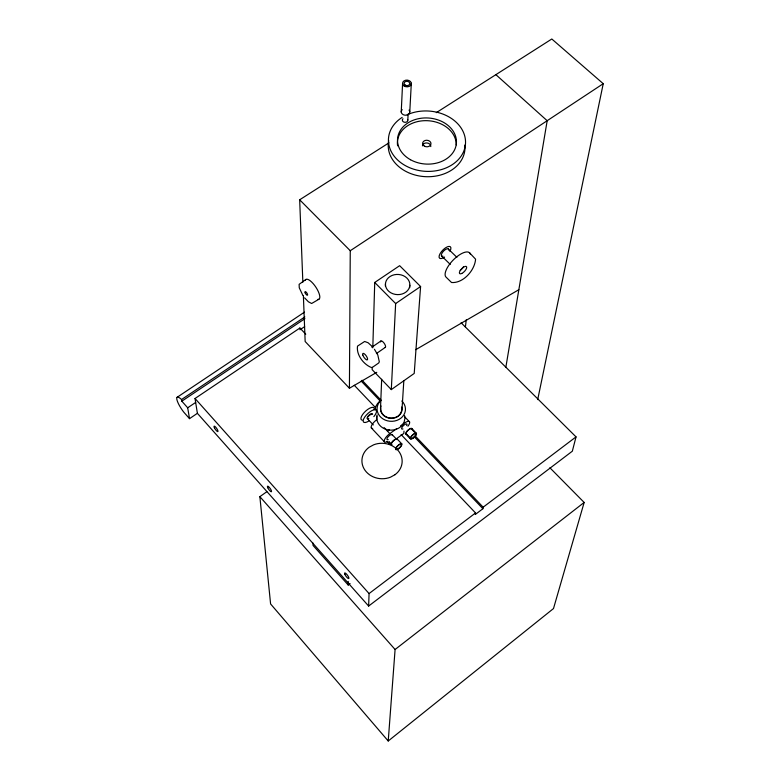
<?xml version="1.0" encoding="UTF-8"?>
<svg xmlns="http://www.w3.org/2000/svg" width="780" height="780" viewBox="0 0 780 780"><rect width="100%" height="100%" fill="white"/><g stroke="black" fill="none" stroke-linecap="round" stroke-linejoin="round"><path stroke-width="1.17" d="M350.113 583.635L348.221 585.049L348.241 581.412M376.779 372.323L349.421 388.235L350.259 250.721L299.666 199.787L389.035 142.799M372.226 367.244L372.157 369.661L391.306 389.6L414.219 373.435L420.595 286.523L399.643 265.688L374.731 282.457L372.801 347.86M461.097 322.754L576.03 436.888L572.335 451.191L368.638 606.06L369.067 593.57L195.029 398.492L299.9 328.019L305.76 334.181M376.837 416.247L376.711 419.767A7.049 2.613 -43.4 0 0 371.611 425.5A7.049 2.613 -43.4 0 0 372.665 428.444M380.513 408.31L381.664 379.275M385.378 286.143L385.466 283.725M401.232 112.076L402.577 83.635M391.306 389.6L395.645 303.556L374.731 282.457M391.219 442.504L389.279 443.898L389.395 441.626M407.813 120.061L408.125 114.153M409.783 111.725L411.313 83.284M402.002 409.656L403.825 380.669M409.695 287.664L409.851 285.246A12.217 10.091 3 0 0 392.106 275.438A12.217 10.091 3 0 0 391.014 292.89A12.217 10.091 3 0 0 409.851 285.246M403.991 431.125L403.835 433.417L396.074 439.003M549.9 467.785L584.152 502.447L553.498 608.556L388.226 741L395.09 649.496L259.867 496.655L266.819 491.722M465.397 327.015L466.264 319.79M401.105 434.577L475.546 512.957L475.303 514.468L482.898 508.726L483.151 507.205L576.03 436.888M505.859 367.204L547.18 120.715L495.875 74.665M537.703 399.584L603.242 83.694L551.811 39L436.293 112.661M395.09 649.496L584.152 502.447M369.067 593.57L475.546 512.957M387.455 431.125L389.425 429.721M388.06 441.382A7.088 2.545 -43.4 0 1 384.257 440.476A7.088 2.545 -43.4 0 1 389.805 433.612L396.679 428.678M400.608 425.86L404.527 423.043A7.059 2.525 -43.6 0 1 409.363 421.619A7.059 2.525 -43.6 0 1 407.93 426.241M372.703 367.156L378.709 362.973L379.314 361.813L377.803 354.988L374.439 349.264M376.409 353.555L385.378 347.324M371.855 347.236L380.845 341.026M395.645 303.556L420.595 286.523M304.853 316.914L181.545 399.526A12.909 3.091 55.5 0 0 176.826 399.253A12.909 3.091 55.5 0 0 183.719 412.084L189.52 418.645L197.389 413.322L195.029 398.492M304.658 326.615L299.978 329.764L299.9 328.019M189.52 418.645L187.688 407.794L195.663 402.431M187.688 407.794L181.828 401.183L304.921 318.659M318.913 299.247L311.63 303.498L308.402 301.782L304.619 297.853M177.07 397.322L304.473 312.146M305.974 279.396L299.12 284.339L299.267 287.8L302.835 295.366M350.259 250.721L603.242 83.694M415.72 349.684L518.846 289.712M371.592 367.585C363.646 364.63 356.09 354.685 357.532 346.106L364.65 341.474L368.082 342.742L372.352 346.632M469.394 252.632L475.585 259.184C474.786 270.387 463.164 283.481 451.532 282.506L446.374 277.436A16.936 6.786 -46 0 1 453.94 259.301A16.936 6.786 -46 0 1 470.389 254.153M448.285 248.957L456.885 257.312M441.704 256.064L450.274 264.43M404.654 416.764L409.558 421.892M411.86 428.552L416.432 433.339A4.085 1.433 -43.6 0 1 412.601 438.516A4.085 1.433 -43.6 0 1 411.216 436.42A4.085 1.433 -43.6 0 1 416.432 433.339M414.502 432.12L411.46 428.922A3.53 1.248 -43.6 0 1 411.548 429.283M362.066 380.269L381.401 400.549M415.038 435.805L483.151 507.205M361.189 381.069L380.494 401.32M414.063 436.537L482.898 508.726M406.244 433.68L410.806 438.477M405.844 434.05L410.407 438.848M354.266 385.261L375.18 407.277M349.421 388.235L305.156 341.503L303.371 295.474M397.283 439.12L401.846 443.947A4.173 1.462 -43.4 0 1 397.81 449.221A4.173 1.462 -43.4 0 1 396.562 446.93A4.173 1.462 -43.4 0 1 401.846 443.947M392.272 434.723L396.825 439.53A3.549 1.258 -43.4 0 0 395.606 439.413M384.15 427.625L389.805 433.612M367.331 418.587L373.318 424.924M386.851 441.324L389.279 443.898M371.309 427.898L384.335 441.724M197.389 413.322L368.638 606.06M348.221 585.049L313.063 545.454L312.965 543.036M388.226 741L270.592 603.944L259.867 496.655M181.545 399.526L181.828 401.183M299.666 199.787L302.854 282.155M422.458 145.86A4.183 3.276 3.9 0 1 426.943 142.964A4.183 3.276 3.9 0 1 430.784 146.582M464.86 145.06A38.425 30.108 3.9 0 1 425.051 176.65A38.425 30.108 3.9 0 1 388.723 140.663M407.238 114.699A38.6 30.186 3.9 0 1 465.455 140.137A38.6 30.186 3.9 0 1 411.898 168.587A38.6 30.186 3.9 0 1 402.148 117.409M407.667 119.515A2.74 2.126 3.1 0 1 406.438 122.06A2.74 2.126 3.1 0 1 402.977 121.495A2.74 2.126 3.1 0 1 403.006 118.755M397.605 145.801A29.435 23.039 3.9 0 1 425.236 120.666A29.435 23.039 3.9 0 1 456.202 144.885M409.032 110.087A4.29 3.315 3.1 0 1 408.242 114.514A4.29 3.315 3.1 0 1 402.46 114.163A4.29 3.315 3.1 0 1 402.246 109.678M380.64 341.942A3.89 1.384 55.4 0 1 383.819 342.8A3.89 1.384 55.4 0 1 385.047 347.471M401.788 407.228A10.764 9.311 3 0 1 390.634 418.304A10.764 9.311 3 0 1 381.049 405.931M401.573 407.267A10.55 9.116 3 0 1 398.287 415.896M397.576 416.393A10.55 9.116 3 0 1 381.147 411.479M380.923 410.699A10.55 9.116 3 0 1 380.728 408.32M305.302 280.264A11.846 4.017 56.4 0 1 315.968 287.323A11.846 4.017 56.4 0 1 317.772 299.403M401.827 400.969A14.206 12.285 3 0 1 401.017 418.09A14.206 12.285 3 0 1 381.206 417.593A14.206 12.285 3 0 1 380.952 400.442M377.12 414.911A14.069 12.207 2.9 0 0 386.968 429.644A14.069 12.207 2.9 0 0 404.167 421.892L404.84 418.772A14.069 12.207 2.9 0 0 404.557 415.594M368.784 418.48A3.52 1.326 -43.4 0 1 367.273 417.456A3.52 1.326 -43.4 0 1 370.481 414.014A3.52 1.326 -43.4 0 1 372.538 414.453M368.248 416.861A2.272 0.848 -43.4 0 1 368.482 416.442M368.803 416.003A2.272 0.848 -43.4 0 1 369.203 415.574M369.652 415.184A2.272 0.848 -43.4 0 1 370.11 414.863M370.549 414.619A2.272 0.848 -43.4 0 1 371.485 414.56M368.891 420.995A8.687 3.266 -43.4 0 1 363.685 418.899A8.687 3.266 -43.4 0 1 373.99 409.812A8.687 3.266 -43.4 0 1 373.844 416.637M376.418 409.9A8.902 3.344 -43.6 0 1 380.328 400.608M362.261 420.157A8.678 3.276 -43.4 0 1 365.947 410.836A8.678 3.276 -43.4 0 1 374.234 409.627M388.216 439.52A3.539 1.268 -43.4 0 1 387.192 438.126A3.539 1.268 -43.4 0 1 390.624 434.782A3.539 1.268 -43.4 0 1 392.233 435.61M402.968 428.951A3.53 1.258 -43.6 0 1 401.953 427.459A3.53 1.258 -43.6 0 1 405.629 424.096A3.53 1.258 -43.6 0 1 406.643 425.597M391.794 444.434A3.549 1.258 -43.4 0 1 392.067 442.406A3.549 1.258 -43.4 0 1 394.963 439.725M406.146 433.329A3.53 1.248 -43.6 0 1 408.837 429.673M409.539 429.205A3.53 1.248 -43.6 0 1 410.758 428.717M391.862 444.922A4.163 1.482 -43.4 0 1 393.042 440.915A4.163 1.482 -43.4 0 1 397.371 439.559M406.663 434.284A4.085 1.443 -43.6 0 1 406.282 432.139A4.085 1.443 -43.6 0 1 410.153 428.61A4.085 1.443 -43.6 0 1 411.86 429.526M444.571 257.088A7.878 3.237 -46.1 0 1 439.228 255.655A7.878 3.237 -46.1 0 1 447.427 246.802A7.878 3.237 -46.1 0 1 449.894 251.335M442.942 256.191A4.846 1.989 -46.1 0 1 441.656 253.861A4.846 1.989 -46.1 0 1 445.887 249.288A4.846 1.989 -46.1 0 1 448.636 250.039M463.456 266.819A4.875 1.94 -46 0 1 460.151 270.377M394.973 474.718L390.517 477.175A20.124 17.735 2.5 0 1 365.011 470.301A20.124 17.735 2.5 0 1 369.232 447.203L373.669 444.805A20.124 17.735 2.5 0 1 399.048 451.698A20.124 17.735 2.5 0 1 394.973 474.718M410.524 159.744A29.504 23.069 3.9 0 0 456.388 143.374A29.504 23.069 3.9 0 0 414.034 119.944A29.504 23.069 3.9 0 0 410.524 159.744M424.447 146.172A4.192 3.276 3.9 0 0 430.979 143.891A4.192 3.276 3.9 0 0 424.993 140.517A4.192 3.276 3.9 0 0 424.447 146.172M404.108 85.966A4.388 3.354 3.1 0 0 411.265 84.162A4.388 3.354 3.1 0 0 405.464 80.272A4.388 3.354 3.1 0 0 404.108 85.966M405.122 85.069A2.818 2.155 3.1 0 0 409.715 83.909A2.818 2.155 3.1 0 0 406 81.412A2.818 2.155 3.1 0 0 405.122 85.069M362.817 355.046A3.91 1.345 55.3 0 0 367.068 359.931A3.91 1.345 55.3 0 0 365.469 354.9A3.91 1.345 55.3 0 0 362.817 355.046M214.393 427.742A3.295 0.819 55.3 0 0 217.825 431.603A3.295 0.819 55.3 0 0 215.768 427.255A3.295 0.819 55.3 0 0 214.393 427.742M267.764 487.724A3.354 0.848 54.6 0 0 271.333 491.741A3.354 0.848 54.6 0 0 269.353 487.432A3.354 0.848 54.6 0 0 267.764 487.724M344.848 574.343A3.451 0.897 53.5 0 0 348.621 578.584A3.451 0.897 53.5 0 0 346.749 574.343A3.451 0.897 53.5 0 0 344.848 574.343M397.956 448.851A3.549 1.248 -43.4 0 0 401.388 444.356A3.549 1.248 -43.4 0 0 396.883 446.901A3.549 1.248 -43.4 0 0 397.956 448.851M412.718 438.194A3.539 1.238 -43.6 0 0 416.023 433.709A3.539 1.238 -43.6 0 0 411.508 436.381A3.539 1.238 -43.6 0 0 412.718 438.194M305.156 292.831A2.135 0.712 56.4 0 0 307.447 295.21A2.135 0.712 56.4 0 0 306.238 292.227A2.135 0.712 56.4 0 0 305.156 292.831M461.789 273.458A4.875 1.93 -46 0 0 466.654 266.965A4.875 1.93 -46 0 0 460.697 269.88A4.875 1.93 -46 0 0 461.789 273.458"/></g></svg>
